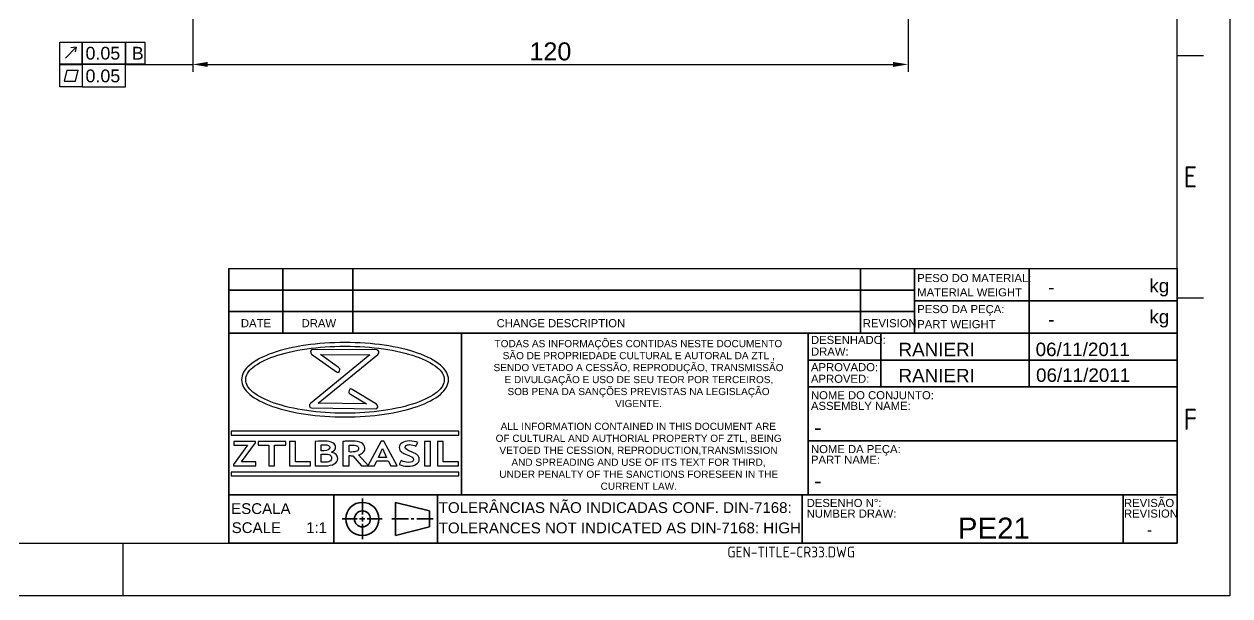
# Model space of a CAD drawing. Header units: millimetres. Extents: x 4780 to 5149, y 1689 to 1950.
# Drawn here: x 4947.7 to 5148.7, y 1689 to 1784.4 of the extents above; entities that cross this region are included whole.
import ezdxf
from ezdxf.enums import TextEntityAlignment as Align

# ---------------------------------------------------------------- set-up
doc = ezdxf.new("R2010")
doc.units = ezdxf.units.MM
doc.linetypes.add('ACAD_ISO02W100', pattern=[15, 12, -3])
doc.linetypes.add('ACAD_ISO05W100', pattern=[33, 24, -3, 0, -3, 0, -3])
for name, color, linetype, lineweight in [('AM_5', 3, 'Continuous', 25), ('AM_8', 40, 'ACAD_ISO02W100', 35), ('AM_BOR', 2, 'ACAD_ISO05W100', 35)]:
    doc.layers.add(name, color=color, linetype=linetype, lineweight=lineweight)
doc.layers.add('Camada 1', color=7, linetype='Continuous')
doc.styles.add('ACISOTS', font='isocp.shx', dxfattribs={"height": 1})
doc.styles.get("Standard").update_dxf_attribs({"font": 'arial.ttf'})
doc.dimstyles.new('ISO-25', dxfattribs={"dimtxt": 3, "dimasz": 2.5, "dimexe": 1.25, "dimexo": 0.625, "dimtad": 1, "dimtxsty": 'Standard', "dimcen": 2.5, "dimadec": 0, "dimazin": 0, "dimtfac": 1, "dimtmove": 0, "dimatfit": 3, "dimfxl": 1, "dimarcsym": 0})

# ---------------------------------------------------------------- blocks, each defined once
blk = doc.blocks.new('A3 ZTL')
for p, q in [((401.17, 9.78), (401.17, 280.82)), ((19.57, 9.78), (401.17, 9.78))]:
    blk.add_line(p, q)
at = {"layer": 'AM_BOR', "color": 135, "linetype": 'Continuous', "lineweight": 25}
for p, q in [((410.96, 290.61), (410.96, 0)), ((410.96, 0), (0, 0))]:
    blk.add_line(p, q, dxfattribs=at)
at = {"layer": 'AM_BOR', "color": 135, "lineweight": 25}
for p, q in [((406.07, 100.29), (401.17, 100.29)), ((406.07, 55.28), (401.17, 55.28)), ((205.48, 9.78), (205.48, 0))]:
    blk.add_line(p, q, dxfattribs=at)
at = {"layer": 'AM_BOR', "color": 135, "lineweight": 25, "style": 'ACISOTS'}
for s, p in [('E', (403.62, 77.79)), ('F', (403.62, 32.78))]:
    blk.add_text(s, height=3.91, dxfattribs=at).set_placement(p, align=Align.MIDDLE)
blk = doc.blocks.new('*D162')
at = {"layer": 'AM_5', "color": 0, "lineweight": -2}
for p, q in [((5095.07, 1814.41), (5095.07, 1776.38)), ((4975.78, 1811.77), (4975.78, 1776.38)), ((4978.28, 1777.63), (5092.57, 1777.63))]:
    blk.add_line(p, q, dxfattribs=at)
at = {"layer": 'AM_5', "color": 0}
for points in [[(4978.28, 1778.04), (4978.28, 1777.21), (4975.78, 1777.63)], [(5092.57, 1778.04), (5092.57, 1777.21), (5095.07, 1777.63)]]:
    blk.add_solid(points, dxfattribs=at)
at = {"layer": 'Defpoints', "color": 0}
for p in [(5095.07, 1815.03), (4975.78, 1812.4), (5095.07, 1777.63)]:
    blk.add_point(p, dxfattribs=at)
at = {"layer": 'AM_5', "color": 0, "insert": (5035.43, 1779.78), "char_height": 3, "attachment_point": 5}
blk.add_mtext('120', dxfattribs=at)

msp = doc.modelspace()

# ---------------------------------------------------------------- linework, layer by layer
at = {"linetype": 'Continuous'}
msp.add_line((4981.826, 1743.592), (5139.949, 1743.592), dxfattribs=at)
at = {"layer": 'AM_5', "lineweight": 25}
for p, q in [((4956.335, 1780.504), (4954.543, 1778.667)), ((4956.335, 1780.504), (4955.456, 1780.375)), ((4956.335, 1780.504), (4956.194, 1779.713)), ((4964.57, 1777.627), (4975.779, 1777.627)), ((4954.813, 1776.693), (4954.345, 1774.824)), ((4954.813, 1776.693), (4956.682, 1776.693)), ((4956.214, 1774.824), (4956.682, 1776.693)), ((4954.345, 1774.824), (4956.214, 1774.824))]:
    msp.add_line(p, q, dxfattribs=at)
for points in [[(4953.598, 1781.366), (4957.336, 1781.366), (4957.336, 1777.657), (4953.598, 1777.657)], [(4957.336, 1781.366), (4964.57, 1781.366), (4964.57, 1777.657), (4957.336, 1777.657)], [(4964.57, 1781.366), (4967.816, 1781.366), (4967.816, 1777.657), (4964.57, 1777.657)], [(4953.598, 1777.627), (4957.336, 1777.627), (4957.336, 1773.889), (4953.598, 1773.889)], [(4957.336, 1773.889), (4964.57, 1773.889), (4964.57, 1777.627), (4957.336, 1777.627)]]:
    msp.add_lwpolyline(points, close=True, dxfattribs=at)
at = {"layer": 'AM_8', "color": 0, "linetype": 'Continuous'}
for p, q in [((4981.826, 1743.592), (4981.826, 1697.773)), ((4990.81, 1743.592), (4990.81, 1732.811)), ((5002.49, 1743.592), (5002.49, 1732.811)), ((5087.165, 1743.592), (5087.165, 1732.811)), ((5096.149, 1732.811), (5096.149, 1743.592)), ((5115.242, 1743.592), (5115.242, 1738.202)), ((5139.949, 1697.773), (5139.949, 1743.592)), ((5096.149, 1739.999), (4981.826, 1739.999)), ((5096.149, 1738.202), (5139.949, 1738.202)), ((5115.242, 1738.202), (5115.242, 1732.811)), ((4981.826, 1736.405), (5096.149, 1736.405)), ((4981.826, 1732.811), (5077.059, 1732.811)), ((5020.591, 1732.811), (5020.591, 1705.858)), ((5077.059, 1732.811), (5139.949, 1732.811)), ((5078.431, 1732.811), (5078.431, 1715.741)), ((5090.536, 1732.811), (5090.536, 1723.827)), ((5115.242, 1732.811), (5115.242, 1723.827)), ((5078.431, 1728.319), (5139.949, 1728.319)), ((5078.431, 1723.827), (5139.949, 1723.827)), ((5078.431, 1715.741), (5078.431, 1705.858)), ((5078.431, 1714.843), (5139.949, 1714.843)), ((5077.059, 1705.858), (4981.826, 1705.858)), ((4999.287, 1705.858), (4999.287, 1697.773)), ((5004.074, 1705.21), (5004.074, 1702.544)), ((5016.588, 1705.858), (5016.588, 1697.773)), ((5077.059, 1705.858), (5130.965, 1705.858)), ((5077.433, 1697.773), (5077.433, 1705.858)), ((5139.949, 1705.858), (5130.965, 1705.858)), ((5130.965, 1705.858), (5130.965, 1697.773)), ((5015.243, 1703.148), (5009.591, 1704.581)), ((5009.591, 1704.581), (5009.591, 1699.05)), ((5015.243, 1703.148), (5015.243, 1700.483)), ((5000.695, 1701.816), (5003.232, 1701.816)), ((5003.617, 1701.816), (5004.509, 1701.816)), ((5004.074, 1702.173), (5004.074, 1701.377)), ((5004.853, 1701.816), (5007.373, 1701.816)), ((5008.975, 1701.816), (5011.754, 1701.816)), ((5012.182, 1701.816), (5012.629, 1701.816)), ((5013.146, 1701.816), (5015.898, 1701.816)), ((5004.074, 1701.02), (5004.074, 1698.421)), ((5015.243, 1700.483), (5009.591, 1699.05)), ((4981.826, 1697.773), (5139.949, 1697.773))]:
    msp.add_line(p, q, dxfattribs=at)
for radius in [2.766, 1.333]:
    msp.add_circle((5004.074, 1701.816), radius, dxfattribs=at)
at = {"layer": 'Camada 1'}
for points, knots in [([(5001.179, 1731.246), (5003.482, 1731.246), (5005.683, 1731.085), (5007.694, 1730.793), (5007.694, 1730.793), (5009.784, 1730.489), (5011.669, 1730.044), (5013.25, 1729.492), (5013.25, 1729.492), (5014.873, 1728.926), (5016.183, 1728.243), (5017.078, 1727.477), (5017.078, 1727.477), (5017.95, 1726.733), (5018.431, 1725.909), (5018.431, 1725.038), (5018.431, 1725.038), (5018.431, 1724.167), (5017.95, 1723.343), (5017.078, 1722.598), (5017.078, 1722.598), (5016.183, 1721.833), (5014.873, 1721.149), (5013.25, 1720.583), (5013.25, 1720.583), (5011.669, 1720.031), (5009.784, 1719.586), (5007.694, 1719.282), (5007.694, 1719.282), (5005.683, 1718.991), (5003.482, 1718.829), (5001.179, 1718.829), (5001.179, 1718.829), (4998.875, 1718.829), (4996.674, 1718.991), (4994.663, 1719.282), (4994.663, 1719.282), (4992.573, 1719.586), (4990.688, 1720.031), (4989.107, 1720.583), (4989.107, 1720.583), (4987.484, 1721.149), (4986.175, 1721.833), (4985.279, 1722.598), (4985.279, 1722.598), (4984.408, 1723.343), (4983.926, 1724.167), (4983.926, 1725.038), (4983.926, 1725.038), (4983.926, 1725.909), (4984.408, 1726.733), (4985.279, 1727.477), (4985.279, 1727.477), (4986.175, 1728.243), (4987.484, 1728.926), (4989.107, 1729.492), (4989.107, 1729.492), (4990.688, 1730.044), (4992.573, 1730.489), (4994.663, 1730.793), (4994.663, 1730.793), (4996.674, 1731.085), (4998.875, 1731.246), (5001.179, 1731.246)], [0, 0, 0, 0, 0.0588235, 0.0588235, 0.0588235, 0.0588235, 0.1176471, 0.1176471, 0.1176471, 0.1176471, 0.1764706, 0.1764706, 0.1764706, 0.1764706, 0.2352941, 0.2352941, 0.2352941, 0.2352941, 0.2941176, 0.2941176, 0.2941176, 0.2941176, 0.3529412, 0.3529412, 0.3529412, 0.3529412, 0.4117647, 0.4117647, 0.4117647, 0.4117647, 0.4705882, 0.4705882, 0.4705882, 0.4705882, 0.5294118, 0.5294118, 0.5294118, 0.5294118, 0.5882353, 0.5882353, 0.5882353, 0.5882353, 0.6470588, 0.6470588, 0.6470588, 0.6470588, 0.7058824, 0.7058824, 0.7058824, 0.7058824, 0.7647059, 0.7647059, 0.7647059, 0.7647059, 0.8235294, 0.8235294, 0.8235294, 0.8235294, 0.8823529, 0.8823529, 0.8823529, 0.8823529, 1, 1, 1, 1]), ([(5001.179, 1730.634), (4998.916, 1730.634), (4996.756, 1730.476), (4994.787, 1730.191), (4994.787, 1730.191), (4992.741, 1729.895), (4990.899, 1729.461), (4989.359, 1728.923), (4989.359, 1728.923), (4987.86, 1728.4), (4986.652, 1727.782), (4985.829, 1727.103), (4985.829, 1727.103), (4985.048, 1726.459), (4984.617, 1725.76), (4984.617, 1725.038), (4984.617, 1725.038), (4984.617, 1724.315), (4985.048, 1723.617), (4985.829, 1722.972), (4985.829, 1722.972), (4986.652, 1722.293), (4987.86, 1721.676), (4989.359, 1721.152), (4989.359, 1721.152), (4990.899, 1720.614), (4992.741, 1720.181), (4994.787, 1719.884), (4994.787, 1719.884), (4996.756, 1719.599), (4998.915, 1719.442), (5001.179, 1719.442), (5001.179, 1719.442), (5003.442, 1719.442), (5005.601, 1719.599), (5007.57, 1719.884), (5007.57, 1719.884), (5009.616, 1720.181), (5011.458, 1720.614), (5012.998, 1721.152), (5012.998, 1721.152), (5014.497, 1721.676), (5015.705, 1722.293), (5016.528, 1722.972), (5016.528, 1722.972), (5017.309, 1723.617), (5017.74, 1724.315), (5017.74, 1725.038), (5017.74, 1725.038), (5017.74, 1725.76), (5017.309, 1726.459), (5016.528, 1727.103), (5016.528, 1727.103), (5015.705, 1727.782), (5014.497, 1728.4), (5012.998, 1728.923), (5012.998, 1728.923), (5011.458, 1729.461), (5009.616, 1729.895), (5007.57, 1730.191), (5007.57, 1730.191), (5005.601, 1730.476), (5003.442, 1730.634), (5001.179, 1730.634)], [0, 0, 0, 0, 0.0588235, 0.0588235, 0.0588235, 0.0588235, 0.1176471, 0.1176471, 0.1176471, 0.1176471, 0.1764706, 0.1764706, 0.1764706, 0.1764706, 0.2352941, 0.2352941, 0.2352941, 0.2352941, 0.2941176, 0.2941176, 0.2941176, 0.2941176, 0.3529412, 0.3529412, 0.3529412, 0.3529412, 0.4117647, 0.4117647, 0.4117647, 0.4117647, 0.4705882, 0.4705882, 0.4705882, 0.4705882, 0.5294118, 0.5294118, 0.5294118, 0.5294118, 0.5882353, 0.5882353, 0.5882353, 0.5882353, 0.6470588, 0.6470588, 0.6470588, 0.6470588, 0.7058824, 0.7058824, 0.7058824, 0.7058824, 0.7647059, 0.7647059, 0.7647059, 0.7647059, 0.8235294, 0.8235294, 0.8235294, 0.8235294, 0.8823529, 0.8823529, 0.8823529, 0.8823529, 1, 1, 1, 1]), ([(4999.744, 1726.36), (4999.744, 1726.36), (4995.61, 1729.321), (4995.61, 1729.321), (4995.61, 1729.321), (4995.303, 1729.542), (4995.427, 1730.102), (4995.79, 1730.099), (4995.79, 1730.099), (4995.79, 1730.099), (5006.465, 1730.013), (5006.465, 1730.013), (5006.465, 1730.013), (5006.815, 1730.01), (5006.946, 1729.482), (5006.659, 1729.249), (5006.659, 1729.249), (5006.659, 1729.249), (4996.721, 1721.152), (4996.721, 1721.152), (4996.721, 1721.152), (4996.721, 1721.152), (5004.776, 1721.023), (5004.776, 1721.023), (5004.776, 1721.023), (5004.776, 1721.023), (5002.067, 1722.655), (5002.067, 1722.655), (5002.067, 1722.655), (5001.889, 1722.762), (5001.711, 1722.869), (5001.866, 1723.242), (5001.866, 1723.242), (5002.021, 1723.614), (5002.2, 1723.507), (5002.378, 1723.399), (5002.378, 1723.399), (5002.378, 1723.399), (5006.439, 1720.953), (5006.439, 1720.953), (5006.439, 1720.953), (5006.771, 1720.752), (5006.654, 1720.156), (5006.28, 1720.162), (5006.28, 1720.162), (5006.28, 1720.162), (4995.605, 1720.334), (4995.605, 1720.334), (4995.605, 1720.334), (4995.255, 1720.339), (4995.128, 1720.866), (4995.413, 1721.098), (4995.413, 1721.098), (4995.413, 1721.098), (5005.34, 1729.186), (5005.34, 1729.186), (5005.34, 1729.186), (5005.34, 1729.186), (4997.066, 1729.252), (4997.066, 1729.252), (4997.066, 1729.252), (4997.066, 1729.252), (5000.101, 1727.078), (5000.101, 1727.078), (5000.101, 1727.078), (5000.27, 1726.957), (5000.439, 1726.836), (5000.26, 1726.476), (5000.26, 1726.476), (5000.082, 1726.117), (4999.913, 1726.238), (4999.744, 1726.36)], [0, 0, 0, 0, 0.0526316, 0.0526316, 0.0526316, 0.0526316, 0.1052632, 0.1052632, 0.1052632, 0.1052632, 0.1578947, 0.1578947, 0.1578947, 0.1578947, 0.2105263, 0.2105263, 0.2105263, 0.2105263, 0.2631579, 0.2631579, 0.2631579, 0.2631579, 0.3157895, 0.3157895, 0.3157895, 0.3157895, 0.3684211, 0.3684211, 0.3684211, 0.3684211, 0.4210526, 0.4210526, 0.4210526, 0.4210526, 0.4736842, 0.4736842, 0.4736842, 0.4736842, 0.5263158, 0.5263158, 0.5263158, 0.5263158, 0.5789474, 0.5789474, 0.5789474, 0.5789474, 0.6315789, 0.6315789, 0.6315789, 0.6315789, 0.6842105, 0.6842105, 0.6842105, 0.6842105, 0.7368421, 0.7368421, 0.7368421, 0.7368421, 0.7894737, 0.7894737, 0.7894737, 0.7894737, 0.8421053, 0.8421053, 0.8421053, 0.8421053, 0.8947368, 0.8947368, 0.8947368, 0.8947368, 1, 1, 1, 1]), ([(4982.276, 1716.434), (4982.276, 1716.434), (5020.081, 1716.434), (5020.081, 1716.434), (5020.081, 1716.434), (5020.081, 1716.434), (5020.155, 1716.434), (5020.155, 1716.434), (5020.155, 1716.434), (5020.155, 1716.434), (5020.155, 1716.359), (5020.155, 1716.359), (5020.155, 1716.359), (5020.155, 1716.359), (5020.155, 1715.867), (5020.155, 1715.867), (5020.155, 1715.867), (5020.155, 1715.867), (5020.155, 1715.793), (5020.155, 1715.793), (5020.155, 1715.793), (5020.155, 1715.793), (5020.081, 1715.793), (5020.081, 1715.793), (5020.081, 1715.793), (5020.081, 1715.793), (4982.276, 1715.793), (4982.276, 1715.793), (4982.276, 1715.793), (4982.276, 1715.793), (4982.202, 1715.793), (4982.202, 1715.793), (4982.202, 1715.793), (4982.202, 1715.793), (4982.202, 1715.867), (4982.202, 1715.867), (4982.202, 1715.867), (4982.202, 1715.867), (4982.202, 1716.359), (4982.202, 1716.359), (4982.202, 1716.359), (4982.202, 1716.359), (4982.202, 1716.434), (4982.202, 1716.434), (4982.202, 1716.434), (4982.202, 1716.434), (4982.276, 1716.434), (4982.276, 1716.434)], [0, 0, 0, 0, 0.0769231, 0.0769231, 0.0769231, 0.0769231, 0.1538462, 0.1538462, 0.1538462, 0.1538462, 0.2307692, 0.2307692, 0.2307692, 0.2307692, 0.3076923, 0.3076923, 0.3076923, 0.3076923, 0.3846154, 0.3846154, 0.3846154, 0.3846154, 0.4615385, 0.4615385, 0.4615385, 0.4615385, 0.5384615, 0.5384615, 0.5384615, 0.5384615, 0.6153846, 0.6153846, 0.6153846, 0.6153846, 0.6923077, 0.6923077, 0.6923077, 0.6923077, 0.7692308, 0.7692308, 0.7692308, 0.7692308, 0.8461538, 0.8461538, 0.8461538, 0.8461538, 1, 1, 1, 1]), ([(4982.578, 1710.68), (4982.578, 1710.68), (4982.578, 1710.913), (4982.578, 1710.913), (4982.578, 1710.913), (4982.578, 1710.913), (4984.891, 1714.112), (4984.891, 1714.112), (4984.891, 1714.112), (4984.891, 1714.112), (4982.617, 1714.112), (4982.617, 1714.112), (4982.617, 1714.112), (4982.617, 1714.112), (4982.617, 1714.755), (4982.617, 1714.755), (4982.617, 1714.755), (4982.617, 1714.755), (4986.232, 1714.755), (4986.232, 1714.755), (4986.232, 1714.755), (4986.232, 1714.755), (4986.232, 1714.521), (4986.232, 1714.521), (4986.232, 1714.521), (4986.232, 1714.521), (4983.911, 1711.323), (4983.911, 1711.323), (4983.911, 1711.323), (4983.911, 1711.323), (4986.314, 1711.323), (4986.314, 1711.323), (4986.314, 1711.323), (4986.314, 1711.323), (4986.314, 1710.68), (4986.314, 1710.68), (4986.314, 1710.68), (4986.314, 1710.68), (4982.578, 1710.68), (4982.578, 1710.68)], [0, 0, 0, 0, 0.0909091, 0.0909091, 0.0909091, 0.0909091, 0.1818182, 0.1818182, 0.1818182, 0.1818182, 0.2727273, 0.2727273, 0.2727273, 0.2727273, 0.3636364, 0.3636364, 0.3636364, 0.3636364, 0.4545455, 0.4545455, 0.4545455, 0.4545455, 0.5454545, 0.5454545, 0.5454545, 0.5454545, 0.6363636, 0.6363636, 0.6363636, 0.6363636, 0.7272727, 0.7272727, 0.7272727, 0.7272727, 0.8181818, 0.8181818, 0.8181818, 0.8181818, 1, 1, 1, 1]), ([(4989.441, 1714.112), (4989.441, 1714.112), (4989.441, 1710.68), (4989.441, 1710.68), (4989.441, 1710.68), (4989.441, 1710.68), (4988.456, 1710.68), (4988.456, 1710.68), (4988.456, 1710.68), (4988.456, 1710.68), (4988.456, 1714.112), (4988.456, 1714.112), (4988.456, 1714.112), (4988.456, 1714.112), (4986.693, 1714.112), (4986.693, 1714.112), (4986.693, 1714.112), (4986.693, 1714.112), (4986.693, 1714.755), (4986.693, 1714.755), (4986.693, 1714.755), (4986.693, 1714.755), (4991.283, 1714.755), (4991.283, 1714.755), (4991.283, 1714.755), (4991.283, 1714.755), (4991.283, 1714.112), (4991.283, 1714.112), (4991.283, 1714.112), (4991.283, 1714.112), (4989.441, 1714.112), (4989.441, 1714.112)], [0, 0, 0, 0, 0.1111111, 0.1111111, 0.1111111, 0.1111111, 0.2222222, 0.2222222, 0.2222222, 0.2222222, 0.3333333, 0.3333333, 0.3333333, 0.3333333, 0.4444444, 0.4444444, 0.4444444, 0.4444444, 0.5555556, 0.5555556, 0.5555556, 0.5555556, 0.6666667, 0.6666667, 0.6666667, 0.6666667, 0.7777778, 0.7777778, 0.7777778, 0.7777778, 1, 1, 1, 1]), ([(4991.926, 1710.68), (4991.926, 1710.68), (4991.926, 1714.755), (4991.926, 1714.755), (4991.926, 1714.755), (4991.926, 1714.755), (4992.911, 1714.755), (4992.911, 1714.755), (4992.911, 1714.755), (4992.911, 1714.755), (4992.911, 1711.323), (4992.911, 1711.323), (4992.911, 1711.323), (4992.911, 1711.323), (4995.417, 1711.323), (4995.417, 1711.323), (4995.417, 1711.323), (4995.417, 1711.323), (4995.417, 1710.68), (4995.417, 1710.68), (4995.417, 1710.68), (4995.417, 1710.68), (4991.926, 1710.68), (4991.926, 1710.68)], [0, 0, 0, 0, 0.1428571, 0.1428571, 0.1428571, 0.1428571, 0.2857143, 0.2857143, 0.2857143, 0.2857143, 0.4285714, 0.4285714, 0.4285714, 0.4285714, 0.5714286, 0.5714286, 0.5714286, 0.5714286, 0.7142857, 0.7142857, 0.7142857, 0.7142857, 1, 1, 1, 1]), ([(4997.907, 1710.68), (4997.907, 1710.68), (4996.211, 1710.68), (4996.211, 1710.68), (4996.211, 1710.68), (4996.211, 1710.68), (4996.211, 1714.752), (4996.211, 1714.752), (4996.211, 1714.752), (4996.959, 1714.777), (4997.482, 1714.791), (4997.781, 1714.791), (4997.781, 1714.791), (4998.358, 1714.791), (4998.807, 1714.7), (4999.132, 1714.519), (4999.132, 1714.519), (4999.456, 1714.339), (4999.617, 1714.081), (4999.617, 1713.745), (4999.617, 1713.745), (4999.617, 1713.423), (4999.385, 1713.167), (4998.921, 1712.98), (4998.921, 1712.98), (4999.61, 1712.804), (4999.954, 1712.44), (4999.954, 1711.889), (4999.954, 1711.889), (4999.954, 1711.519), (4999.763, 1711.225), (4999.383, 1711.007), (4999.383, 1711.007), (4999.002, 1710.789), (4998.51, 1710.68), (4997.907, 1710.68)], [0, 0, 0, 0, 0.1, 0.1, 0.1, 0.1, 0.2, 0.2, 0.2, 0.2, 0.3, 0.3, 0.3, 0.3, 0.4, 0.4, 0.4, 0.4, 0.5, 0.5, 0.5, 0.5, 0.6, 0.6, 0.6, 0.6, 0.7, 0.7, 0.7, 0.7, 0.8, 0.8, 0.8, 0.8, 1, 1, 1, 1]), ([(4997.195, 1714.174), (4997.195, 1714.174), (4997.195, 1713.197), (4997.195, 1713.197), (4997.195, 1713.197), (4997.346, 1713.19), (4997.505, 1713.186), (4997.672, 1713.186), (4997.672, 1713.186), (4998.312, 1713.186), (4998.633, 1713.363), (4998.633, 1713.717), (4998.633, 1713.717), (4998.633, 1714.03), (4998.342, 1714.187), (4997.76, 1714.187), (4997.76, 1714.187), (4997.606, 1714.187), (4997.417, 1714.182), (4997.195, 1714.174)], [0, 0, 0, 0, 0.1666667, 0.1666667, 0.1666667, 0.1666667, 0.3333333, 0.3333333, 0.3333333, 0.3333333, 0.5, 0.5, 0.5, 0.5, 0.6666667, 0.6666667, 0.6666667, 0.6666667, 1, 1, 1, 1]), ([(5003.95, 1710.68), (5003.95, 1710.68), (5002.471, 1712.362), (5002.471, 1712.362), (5002.471, 1712.362), (5002.323, 1712.364), (5002.115, 1712.371), (5001.846, 1712.382), (5001.846, 1712.382), (5001.846, 1712.382), (5001.846, 1710.68), (5001.846, 1710.68), (5001.846, 1710.68), (5001.846, 1710.68), (5000.824, 1710.68), (5000.824, 1710.68), (5000.824, 1710.68), (5000.824, 1710.68), (5000.824, 1714.755), (5000.824, 1714.755), (5000.824, 1714.755), (5000.879, 1714.755), (5001.093, 1714.761), (5001.465, 1714.775), (5001.465, 1714.775), (5001.835, 1714.79), (5002.134, 1714.796), (5002.361, 1714.796), (5002.361, 1714.796), (5003.77, 1714.796), (5004.474, 1714.396), (5004.474, 1713.595), (5004.474, 1713.595), (5004.474, 1713.353), (5004.375, 1713.134), (5004.182, 1712.936), (5004.182, 1712.936), (5003.988, 1712.737), (5003.742, 1712.598), (5003.448, 1712.516), (5003.448, 1712.516), (5003.448, 1712.516), (5005.086, 1710.68), (5005.086, 1710.68), (5005.086, 1710.68), (5005.086, 1710.68), (5003.95, 1710.68), (5003.95, 1710.68)], [0, 0, 0, 0, 0.0769231, 0.0769231, 0.0769231, 0.0769231, 0.1538462, 0.1538462, 0.1538462, 0.1538462, 0.2307692, 0.2307692, 0.2307692, 0.2307692, 0.3076923, 0.3076923, 0.3076923, 0.3076923, 0.3846154, 0.3846154, 0.3846154, 0.3846154, 0.4615385, 0.4615385, 0.4615385, 0.4615385, 0.5384615, 0.5384615, 0.5384615, 0.5384615, 0.6153846, 0.6153846, 0.6153846, 0.6153846, 0.6923077, 0.6923077, 0.6923077, 0.6923077, 0.7692308, 0.7692308, 0.7692308, 0.7692308, 0.8461538, 0.8461538, 0.8461538, 0.8461538, 1, 1, 1, 1]), ([(5001.846, 1714.126), (5001.846, 1714.126), (5001.846, 1712.994), (5001.846, 1712.994), (5001.846, 1712.994), (5002.028, 1712.983), (5002.168, 1712.977), (5002.263, 1712.977), (5002.263, 1712.977), (5002.674, 1712.977), (5002.975, 1713.02), (5003.165, 1713.105), (5003.165, 1713.105), (5003.356, 1713.191), (5003.452, 1713.356), (5003.452, 1713.603), (5003.452, 1713.603), (5003.452, 1713.803), (5003.35, 1713.944), (5003.144, 1714.023), (5003.144, 1714.023), (5002.94, 1714.102), (5002.618, 1714.142), (5002.179, 1714.142), (5002.179, 1714.142), (5002.073, 1714.142), (5001.962, 1714.137), (5001.846, 1714.126)], [0, 0, 0, 0, 0.125, 0.125, 0.125, 0.125, 0.25, 0.25, 0.25, 0.25, 0.375, 0.375, 0.375, 0.375, 0.5, 0.5, 0.5, 0.5, 0.625, 0.625, 0.625, 0.625, 0.75, 0.75, 0.75, 0.75, 1, 1, 1, 1]), ([(5008.795, 1710.68), (5008.795, 1710.68), (5008.391, 1711.506), (5008.391, 1711.506), (5008.391, 1711.506), (5008.391, 1711.506), (5006.49, 1711.506), (5006.49, 1711.506), (5006.49, 1711.506), (5006.49, 1711.506), (5006.104, 1710.68), (5006.104, 1710.68), (5006.104, 1710.68), (5006.104, 1710.68), (5005.011, 1710.68), (5005.011, 1710.68), (5005.011, 1710.68), (5005.011, 1710.68), (5007.222, 1714.811), (5007.222, 1714.811), (5007.222, 1714.811), (5007.222, 1714.811), (5007.653, 1714.811), (5007.653, 1714.811), (5007.653, 1714.811), (5007.653, 1714.811), (5009.882, 1710.68), (5009.882, 1710.68), (5009.882, 1710.68), (5009.882, 1710.68), (5008.795, 1710.68), (5008.795, 1710.68)], [0, 0, 0, 0, 0.1111111, 0.1111111, 0.1111111, 0.1111111, 0.2222222, 0.2222222, 0.2222222, 0.2222222, 0.3333333, 0.3333333, 0.3333333, 0.3333333, 0.4444444, 0.4444444, 0.4444444, 0.4444444, 0.5555556, 0.5555556, 0.5555556, 0.5555556, 0.6666667, 0.6666667, 0.6666667, 0.6666667, 0.7777778, 0.7777778, 0.7777778, 0.7777778, 1, 1, 1, 1]), ([(5007.437, 1713.564), (5007.437, 1713.564), (5006.771, 1712.059), (5006.771, 1712.059), (5006.771, 1712.059), (5006.771, 1712.059), (5008.103, 1712.059), (5008.103, 1712.059), (5008.103, 1712.059), (5008.103, 1712.059), (5007.437, 1713.564), (5007.437, 1713.564)], [0, 0, 0, 0, 0.25, 0.25, 0.25, 0.25, 0.5, 0.5, 0.5, 0.5, 1, 1, 1, 1]), ([(5010.203, 1710.905), (5010.203, 1710.905), (5010.568, 1711.553), (5010.568, 1711.553), (5010.568, 1711.553), (5010.955, 1711.353), (5011.338, 1711.253), (5011.714, 1711.253), (5011.714, 1711.253), (5012.292, 1711.253), (5012.581, 1711.401), (5012.581, 1711.698), (5012.581, 1711.698), (5012.581, 1711.837), (5012.512, 1711.969), (5012.376, 1712.095), (5012.376, 1712.095), (5012.241, 1712.222), (5011.959, 1712.363), (5011.534, 1712.52), (5011.534, 1712.52), (5011.109, 1712.676), (5010.822, 1712.806), (5010.675, 1712.906), (5010.675, 1712.906), (5010.528, 1713.008), (5010.414, 1713.127), (5010.334, 1713.267), (5010.334, 1713.267), (5010.255, 1713.406), (5010.215, 1713.559), (5010.215, 1713.728), (5010.215, 1713.728), (5010.215, 1714.044), (5010.373, 1714.305), (5010.687, 1714.513), (5010.687, 1714.513), (5011.001, 1714.72), (5011.404, 1714.824), (5011.896, 1714.824), (5011.896, 1714.824), (5012.537, 1714.824), (5013.007, 1714.736), (5013.308, 1714.56), (5013.308, 1714.56), (5013.308, 1714.56), (5013.008, 1713.937), (5013.008, 1713.937), (5013.008, 1713.937), (5012.663, 1714.118), (5012.298, 1714.21), (5011.915, 1714.21), (5011.915, 1714.21), (5011.688, 1714.21), (5011.512, 1714.165), (5011.387, 1714.078), (5011.387, 1714.078), (5011.262, 1713.989), (5011.199, 1713.874), (5011.199, 1713.734), (5011.199, 1713.734), (5011.199, 1713.5), (5011.551, 1713.257), (5012.255, 1713.005), (5012.255, 1713.005), (5012.626, 1712.872), (5012.893, 1712.749), (5013.057, 1712.637), (5013.057, 1712.637), (5013.221, 1712.525), (5013.347, 1712.394), (5013.432, 1712.244), (5013.432, 1712.244), (5013.518, 1712.095), (5013.561, 1711.928), (5013.561, 1711.745), (5013.561, 1711.745), (5013.561, 1711.415), (5013.384, 1711.143), (5013.029, 1710.931), (5013.029, 1710.931), (5012.675, 1710.717), (5012.199, 1710.611), (5011.604, 1710.611), (5011.604, 1710.611), (5011.087, 1710.611), (5010.621, 1710.708), (5010.203, 1710.905)], [0, 0, 0, 0, 0.0434783, 0.0434783, 0.0434783, 0.0434783, 0.0869565, 0.0869565, 0.0869565, 0.0869565, 0.1304348, 0.1304348, 0.1304348, 0.1304348, 0.173913, 0.173913, 0.173913, 0.173913, 0.2173913, 0.2173913, 0.2173913, 0.2173913, 0.2608696, 0.2608696, 0.2608696, 0.2608696, 0.3043478, 0.3043478, 0.3043478, 0.3043478, 0.3478261, 0.3478261, 0.3478261, 0.3478261, 0.3913043, 0.3913043, 0.3913043, 0.3913043, 0.4347826, 0.4347826, 0.4347826, 0.4347826, 0.4782609, 0.4782609, 0.4782609, 0.4782609, 0.5217391, 0.5217391, 0.5217391, 0.5217391, 0.5652174, 0.5652174, 0.5652174, 0.5652174, 0.6086957, 0.6086957, 0.6086957, 0.6086957, 0.6521739, 0.6521739, 0.6521739, 0.6521739, 0.6956522, 0.6956522, 0.6956522, 0.6956522, 0.7391304, 0.7391304, 0.7391304, 0.7391304, 0.7826087, 0.7826087, 0.7826087, 0.7826087, 0.826087, 0.826087, 0.826087, 0.826087, 0.8695652, 0.8695652, 0.8695652, 0.8695652, 0.9130435, 0.9130435, 0.9130435, 0.9130435, 1, 1, 1, 1]), ([(5014.45, 1710.68), (5014.45, 1710.68), (5014.45, 1714.755), (5014.45, 1714.755), (5014.45, 1714.755), (5014.45, 1714.755), (5015.434, 1714.755), (5015.434, 1714.755), (5015.434, 1714.755), (5015.434, 1714.755), (5015.434, 1710.68), (5015.434, 1710.68), (5015.434, 1710.68), (5015.434, 1710.68), (5014.45, 1710.68), (5014.45, 1710.68)], [0, 0, 0, 0, 0.2, 0.2, 0.2, 0.2, 0.4, 0.4, 0.4, 0.4, 0.6, 0.6, 0.6, 0.6, 1, 1, 1, 1]), ([(5016.588, 1710.68), (5016.588, 1710.68), (5016.588, 1714.755), (5016.588, 1714.755), (5016.588, 1714.755), (5016.588, 1714.755), (5017.573, 1714.755), (5017.573, 1714.755), (5017.573, 1714.755), (5017.573, 1714.755), (5017.573, 1711.323), (5017.573, 1711.323), (5017.573, 1711.323), (5017.573, 1711.323), (5020.079, 1711.323), (5020.079, 1711.323), (5020.079, 1711.323), (5020.079, 1711.323), (5020.079, 1710.68), (5020.079, 1710.68), (5020.079, 1710.68), (5020.079, 1710.68), (5016.588, 1710.68), (5016.588, 1710.68)], [0, 0, 0, 0, 0.1428571, 0.1428571, 0.1428571, 0.1428571, 0.2857143, 0.2857143, 0.2857143, 0.2857143, 0.4285714, 0.4285714, 0.4285714, 0.4285714, 0.5714286, 0.5714286, 0.5714286, 0.5714286, 0.7142857, 0.7142857, 0.7142857, 0.7142857, 1, 1, 1, 1]), ([(4997.195, 1712.633), (4997.195, 1712.633), (4997.195, 1711.287), (4997.195, 1711.287), (4997.195, 1711.287), (4997.394, 1711.273), (4997.555, 1711.267), (4997.679, 1711.267), (4997.679, 1711.267), (4998.119, 1711.267), (4998.438, 1711.322), (4998.635, 1711.431), (4998.635, 1711.431), (4998.833, 1711.54), (4998.933, 1711.722), (4998.933, 1711.976), (4998.933, 1711.976), (4998.933, 1712.208), (4998.841, 1712.376), (4998.656, 1712.482), (4998.656, 1712.482), (4998.471, 1712.588), (4998.15, 1712.64), (4997.691, 1712.64), (4997.691, 1712.64), (4997.595, 1712.64), (4997.43, 1712.638), (4997.195, 1712.633)], [0, 0, 0, 0, 0.125, 0.125, 0.125, 0.125, 0.25, 0.25, 0.25, 0.25, 0.375, 0.375, 0.375, 0.375, 0.5, 0.5, 0.5, 0.5, 0.625, 0.625, 0.625, 0.625, 0.75, 0.75, 0.75, 0.75, 1, 1, 1, 1]), ([(4982.276, 1709.641), (4982.276, 1709.641), (5020.081, 1709.641), (5020.081, 1709.641), (5020.081, 1709.641), (5020.081, 1709.641), (5020.155, 1709.641), (5020.155, 1709.641), (5020.155, 1709.641), (5020.155, 1709.641), (5020.155, 1709.567), (5020.155, 1709.567), (5020.155, 1709.567), (5020.155, 1709.567), (5020.155, 1709.075), (5020.155, 1709.075), (5020.155, 1709.075), (5020.155, 1709.075), (5020.155, 1709), (5020.155, 1709), (5020.155, 1709), (5020.155, 1709), (5020.081, 1709), (5020.081, 1709), (5020.081, 1709), (5020.081, 1709), (4982.276, 1709), (4982.276, 1709), (4982.276, 1709), (4982.276, 1709), (4982.202, 1709), (4982.202, 1709), (4982.202, 1709), (4982.202, 1709), (4982.202, 1709.075), (4982.202, 1709.075), (4982.202, 1709.075), (4982.202, 1709.075), (4982.202, 1709.567), (4982.202, 1709.567), (4982.202, 1709.567), (4982.202, 1709.567), (4982.202, 1709.641), (4982.202, 1709.641), (4982.202, 1709.641), (4982.202, 1709.641), (4982.276, 1709.641), (4982.276, 1709.641)], [0, 0, 0, 0, 0.0769231, 0.0769231, 0.0769231, 0.0769231, 0.1538462, 0.1538462, 0.1538462, 0.1538462, 0.2307692, 0.2307692, 0.2307692, 0.2307692, 0.3076923, 0.3076923, 0.3076923, 0.3076923, 0.3846154, 0.3846154, 0.3846154, 0.3846154, 0.4615385, 0.4615385, 0.4615385, 0.4615385, 0.5384615, 0.5384615, 0.5384615, 0.5384615, 0.6153846, 0.6153846, 0.6153846, 0.6153846, 0.6923077, 0.6923077, 0.6923077, 0.6923077, 0.7692308, 0.7692308, 0.7692308, 0.7692308, 0.8461538, 0.8461538, 0.8461538, 0.8461538, 1, 1, 1, 1])]:
    msp.add_open_spline(points, degree=3, knots=knots, dxfattribs=at)

# ---------------------------------------------------------------- block references
at = {"linetype": 'ByBlock', "lineweight": 0, "xscale": 0.8984250000000003, "yscale": 0.8984250000000003, "zscale": 0.8984250000000003}
msp.add_blockref('A3 ZTL', (4779.524, 1688.982), dxfattribs=at)

# ---------------------------------------------------------------- texts
at = {"color": 0, "linetype": 'Continuous', "char_height": 1.1979, "attachment_point": 1}
for s, insert in [('\\pi0.21127;TODAS AS INFORMAÇÕES CONTIDAS NESTE DOCUMENTO \\P\\pi1.5648;SÃO DE PROPRIEDADE CULTURAL E AUTORAL DA ZTL , \\P\\pi0.040904;SENDO VETADO A CESSÃO, REPRODUÇÃO, TRANSMISSÃO \\P\\pi1.8729;E DIVULGAÇÃO E USO DE SEU TEOR POR TERCEIROS, \\P\\pi2.3628;SOB PENA DA SANÇÕES PREVISTAS NA LEGISLAÇÃO \\P\\pi20.313;VIGENTE.', (5025.908, 1731.657)), ('\\pi1.2221;ALL INFORMATION CONTAINED IN THIS DOCUMENT ARE \\P\\pi0.38491;OF CULTURAL AND AUTHORIAL PROPERTY OF ZTL, BEING  \\P\\pi1.0161;VETOED THE CESSION, REPRODUCTION,TRANSMISSION \\P\\pi3.0177;AND SPREADING AND USE OF ITS TEXT FOR THIRD, \\P\\pi1.0076;UNDER PENALTY OF THE SANCTIONS FORESEEN IN THE \\P\\pi17.888;CURRENT LAW.', (5025.908, 1717.863))]:
    msp.add_mtext_dynamic_manual_height_columns(s, width=48.28462, gutter_width=12.5, heights=[0], dxfattribs=dict(at, insert=insert))
at = {"layer": 'AM_5', "attachment_point": 1}
for s, insert, char_height in [('0.05', (4957.905, 1780.564), 2.1305), ('B', (4965.612, 1780.564), 2.13), ('0.05', (4957.905, 1776.78), 2.1305)]:
    msp.add_mtext_dynamic_manual_height_columns(s, width=5.48831, gutter_width=10, heights=[0], dxfattribs=dict(at, insert=insert, char_height=char_height))
at = {"layer": 'AM_8', "color": 0, "linetype": 'Continuous'}
for s, height, p in [('PESO DO MATERIAL:', 1.34764, (5096.601, 1741.326)), ('kg', 2.2461, (5135.306, 1739.604)), ('MATERIAL WEIGHT', 1.34764, (5096.601, 1738.94)), ('PESO DA PEÇA:', 1.34764, (5096.601, 1736.147)), ('kg', 2.2461, (5135.306, 1734.422)), ('DATE', 1.3476, (4983.816, 1733.79)), ('DRAW', 1.3476, (4993.94, 1733.79)), ('CHANGE DESCRIPTION', 1.34764, (5026.457, 1733.79)), ('REVISION', 1.3476, (5087.52, 1733.79)), ('PART WEIGHT', 1.34764, (5096.601, 1733.632)), ('DESENHADO:', 1.3476, (5078.883, 1730.997)), ('DRAW:', 1.3476, (5078.883, 1729.059)), ('APROVADO:', 1.3476, (5078.883, 1726.458)), ('APROVED:', 1.3476, (5078.883, 1724.52)), ('ASSEMBLY NAME:', 1.34764, (5078.883, 1720.003)), ('NOME DO CONJUNTO:', 1.34764, (5078.883, 1721.778)), ('NOME DA PEÇA:', 1.34764, (5078.883, 1712.794)), ('PART NAME:', 1.3476, (5078.883, 1711.019)), ('DESENHO N%%d:', 1.34764, (5078.167, 1703.809)), ('REVISÃO', 1.3476, (5131.078, 1703.809)), ('ESCALA', 1.7969, (4982.192, 1702.64)), ('TOLERÂNCIAS NÃO INDICADAS CONF. DIN-7168:', 1.79685, (5016.811, 1702.808)), ('NUMBER DRAW:', 1.34764, (5078.167, 1702.035)), ('REVISION', 1.3476, (5131.078, 1702.035)), ('SCALE      1:1', 1.79685, (4982.276, 1699.465)), ('TOLERANCES NOT INDICATED AS DIN-7168: HIGH', 1.79685, (5016.811, 1699.416))]:
    msp.add_text(s, height=height, dxfattribs=at).set_placement(p)
for p in [(5118.442, 1740.472), (5118.442, 1735.127)]:
    msp.add_attdef('-', text='', height=2.246, dxfattribs=at).set_placement(p, align=Align.MIDDLE_LEFT)
for tag, p, height in [('06/11/2011', (5116.347, 1728.979), 2.246), ('RANIERI', (5093.482, 1728.952), 2.246), ('RANIERI', (5093.48, 1724.606), 2.246), ('06/11/2011', (5116.419, 1724.68), 2.246), ('-', (5079.391, 1715.763), 2.695), ('-', (5079.391, 1706.847), 2.695), ('PE21', (5103.373, 1698.524), 3.514)]:
    msp.add_attdef(tag, p, '', height=height, dxfattribs=at)
msp.add_attdef('-', text='', height=1.757, dxfattribs=at).set_placement((5135.33, 1700.009), align=Align.MIDDLE_CENTER)
at = {"layer": 'AM_8', "color": 0, "linetype": 'Continuous', "style": 'ACISOTS'}
msp.add_attdef('GEN-TITLE-CR33.DWG', (5064.934, 1695.388), '', height=1.797, dxfattribs=at)

# ---------------------------------------------------------------- dimensions: what is measured, and where the dimension line sits
at = {"layer": 'AM_5'}
dim = msp.add_linear_dim(base=(5095.072, 1777.627), p1=(4975.779, 1812.399), p2=(5095.072, 1815.031), text='120', dimstyle='ISO-25', dxfattribs=at)
dim.commit()
dim.dimension.update_dxf_attribs({"geometry": '*D162', "text_midpoint": (5035.426, 1779.784)})

doc.saveas('drawing.dxf')
